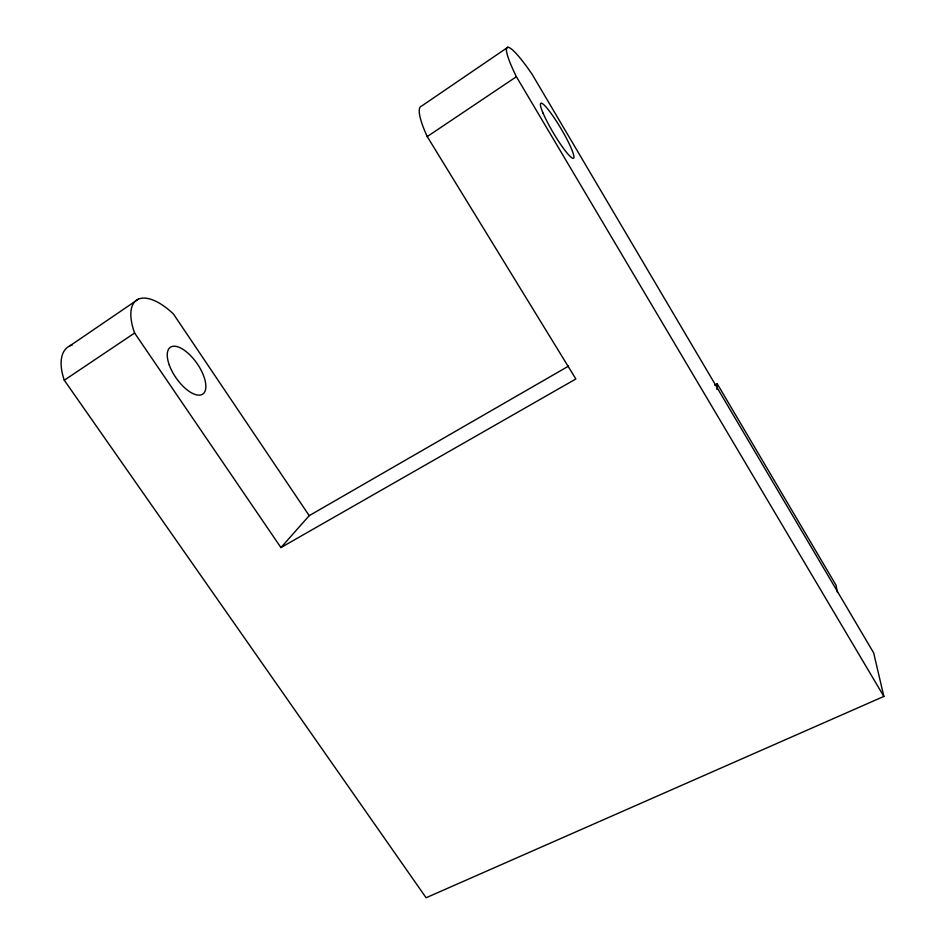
<?xml version="1.0" encoding="UTF-8"?>
<svg xmlns="http://www.w3.org/2000/svg" width="945" height="945" viewBox="0 0 945 945"><rect width="100%" height="100%" fill="white"/><g stroke="black" fill="none" stroke-linecap="round" stroke-linejoin="round"><path stroke-width="1.42" d="M717.007 389.434L717.22 383.764L714.668 385.17M309.216 515.663L173.419 313.964A54.314 24.145 54.5 0 0 137.958 299.352A54.314 24.145 54.5 0 0 134.627 333.018L280.937 547.58L309.216 515.663L568.547 366.117M70.024 345.764L138.407 299.14M507.878 47.25L421.836 105.911A59.393 12.38 58.2 0 0 427.234 136.576L575.859 378.98L280.937 547.58M883.858 696.418L516.407 76.722A61 8.328 59.1 0 1 507.666 47.274A61 8.328 59.1 0 1 531.988 74.064L873.652 652.853L883.858 696.418L426.101 897.75L64.284 380.233L134.627 333.018M427.234 136.576L516.407 76.722M717.22 383.764L836.053 585.227L837.447 592.444M64.284 380.233A53.109 26.602 53.3 0 1 72.352 344.913M543.091 113.199A31.941 4.382 59.3 0 0 572.008 157.91A31.941 4.382 59.3 0 0 556.31 121.043A31.941 4.382 59.3 0 0 543.091 113.199M169.32 365.113A28.456 12.722 55.2 0 0 202.726 394.1A28.456 12.722 55.2 0 0 187.63 352.839A28.456 12.722 55.2 0 0 169.32 365.113"/></g></svg>
